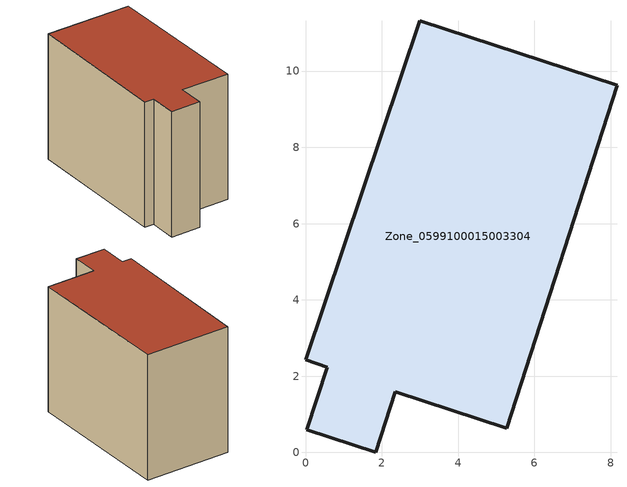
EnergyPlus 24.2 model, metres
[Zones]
Zone_0599100015003304
 floor ground (C_G): 0,2.43 3,11.32 8.17,9.63 5.28,0.63 2.36,1.59 1.84,0 0.03,0.59 0.57,2.24 z0.78
 wall outside (C_F): 3,11.32 0,2.43 0.57,2.24 0.03,0.59 1.84,0 2.36,1.59 5.28,0.63 8.17,9.63 3,11.32 z0.78:8.77
 roof outside (C_R): 5.28,0.63 8.17,9.63 3,11.32 0,2.43 0.57,2.24 0.03,0.59 1.84,0 2.36,1.59 z8.77
[BUILDING]
Pand.0599100015003304: North Axis=0; Terrain=City; Loads Convergence Tolerance Value=0.04; Temperature Convergence Tolerance Value=0.4; Solar Distribution=FullExterior; Maximum Number of Warmup Days=25; Minimum Number of Warmup Days=1
[Site:Location]
Rotterdam.The.Hague.AP_ZH_NLD Design_Conditions: Latitude=51.96; Longitude=4.45; Time Zone=1; Elevation=-4.5
[SITE:GROUNDTEMPERATURE:BUILDINGSURFACE]
18, 18, 18, 18, 18, 18, 18, 18, 18, 18, 18, 18
[MATERIAL] Thermal Absorptance=0.9; Solar Absorptance=0.7; Visible Absorptance=0.7
Name | Roughness | Thickness | Conductivity | Density | Specific Heat
G.TI.1965-1974 | MediumSmooth | 0.15 | 0.882353 | 540 | 1210
F.TI.1965-1974 | Rough | 0.3 | 0.697674 | 1920 | 840
R.TI.1965-1974 | MediumRough | 0.2 | 0.232558 | 1500 | 1000
[CONSTRUCTION]
C_G: G.TI.1965-1974
C_F: F.TI.1965-1974
C_R: R.TI.1965-1974
[ZONE]
Zone_0599100015003304: Type=1; Multiplier=1; Ceiling Height=Autocalculate; Volume=Autocalculate; Floor Area=autocalculate; Part of Total Floor Area=Yes
[ZONEINFILTRATION:DESIGNFLOWRATE]
Infil_Zone_0599100015003304: Zone or ZoneList or Space or SpaceList=Zone_0599100015003304; Schedule=AlwaysOn; Design Flow Rate Calculation Method=Flow/Area; Flow Rate per Floor Area=0.003; Constant Term Coefficient=1; Temperature Term Coefficient=0; Velocity Term Coefficient=0; Velocity Squared Term Coefficient=0
[HVACTEMPLATE:ZONE:IDEALLOADSAIRSYSTEM]
Zone_0599100015003304: Maximum Heating Supply Air Temperature=50; Minimum Cooling Supply Air Temperature=13; Maximum Heating Supply Air Humidity Ratio=0.0156; Minimum Cooling Supply Air Humidity Ratio=0.0077; Heating Limit=NoLimit; Cooling Limit=NoLimit; Dehumidification Control Type=ConstantSensibleHeatRatio; Cooling Sensible Heat Ratio=0.7; Dehumidification Setpoint=60; Humidification Control Type=None; Humidification Setpoint=30; Outdoor Air Method=None; Outdoor Air Flow Rate per Person=0.00944; Outdoor Air Flow Rate per Zone Floor Area=0; Outdoor Air Flow Rate per Zone=0; Demand Controlled Ventilation Type=None; Outdoor Air Economizer Type=NoEconomizer; Heat Recovery Type=None; Sensible Heat Recovery Effectiveness=0.7; Latent Heat Recovery Effectiveness=0.65
[ZONECONTROL:THERMOSTAT]
ThermostatControl_Zone_0599100015003304: Zone or ZoneList=Zone_0599100015003304; Control Type Schedule=DualSetpointControlType; Control 1=Thermostat_Zone_0599100015003304; Temperature Difference Between Cutout And Setpoint=0
[THERMOSTATSETPOINT:DUALSETPOINT]
Thermostat_Zone_0599100015003304: Heating Setpoint Temperature Schedule=HeatingSetpoint_Zone_0599100015003304; Cooling Setpoint Temperature Schedule=CoolingSetpoint_Zone_0599100015003304
[SCHEDULE:COMPACT]
HeatingSetpoint_Zone_0599100015003304: Through: 12/31, For: AllDays, Until: 24:00, 21
CoolingSetpoint_Zone_0599100015003304: Through: 12/31, For: AllDays, Until: 24:00, 24
DualSetpointControlType: Through: 12/31, For: AllDays, Until: 24:00, 4
AlwaysOn: Through: 12/31, For: AllDays, Until: 24:00, 1
